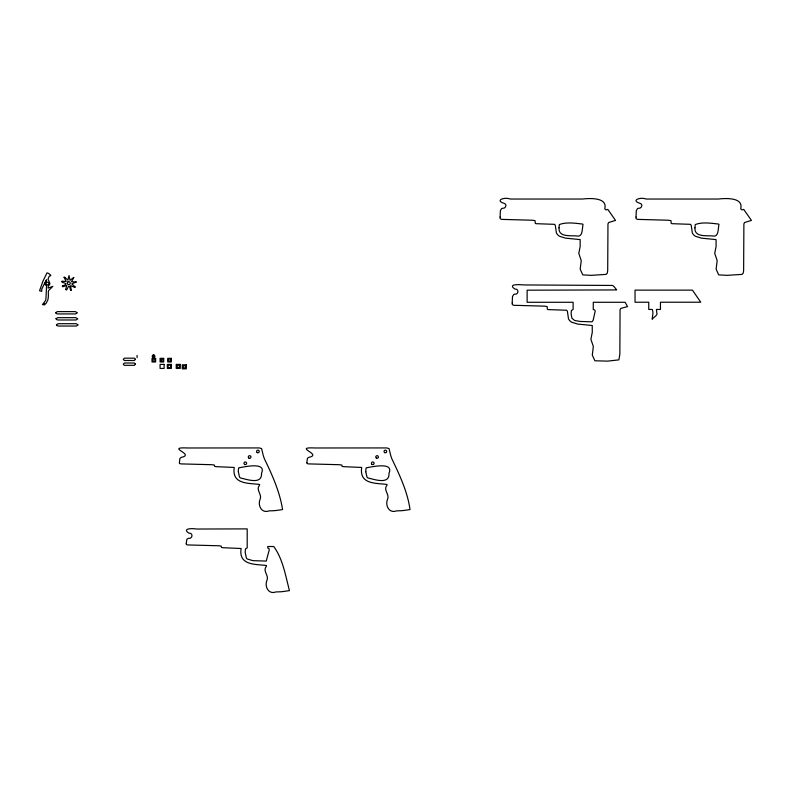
<?xml version="1.0" encoding="UTF-8"?>
<svg xmlns="http://www.w3.org/2000/svg" width="791" height="791" viewBox="0 0 791 791"><rect width="100%" height="100%" fill="white"/><g stroke="black" fill="none" stroke-linecap="round" stroke-linejoin="round"><path stroke-width="1.19" d="M70.429 289.724C68.708 280.251 67.215 292.917 65.772 289.368M76.213 282.051L71.783 283.85L75.204 286.985M64.061 277.236L66.177 281.448L62.281 281.299M71.2 290.218L70.626 285.64L74.295 287.123M67.423 282.535L67.334 282.773A1.483 1.483 0 0 0 69.905 284.107L70.221 283.435A1.483 1.483 0 0 0 69.549 281.912L68.847 281.685A1.483 1.483 0 0 0 68.105 281.833L67.423 282.535A1.493 1.493 0 0 1 67.897 281.962M62.469 285.927C61.352 287.924 65.821 285.472 66.652 285.432M62.133 281.22C59.236 282.911 71.615 282.97 62.598 285.897M75.135 287.093L74.384 287.153M65.801 289.229L66.671 285.472M64.101 277.196L64.921 277.404M73.701 277.433L70.053 280.321L69.015 275.594L67.888 280.182L64.981 277.493M71.091 290.248L70.488 289.822M76.193 281.942L71.516 281.715L73.8 277.532M45.423 284.711L46.54 285.729L45.987 298.306A7.762 7.762 0 0 1 45.403 300.738L42.437 304.614L44.721 304.782L43.624 304.209L44.365 303.398L45.255 304.06L46.046 303.457L47.846 300.026A21.644 21.644 0 0 0 48.3 293.115L48.439 290.752L52.799 286.372L48.103 288.112L48.35 285.749A2.333 2.333 0 0 0 49.615 282.595L48.3 279.856A1.938 1.938 0 0 1 48.073 278.976L49.368 275.95C53.373 276.395 48.063 272.737 47.005 272.865L42.981 281.082L39.55 290.762L41.755 291.355L41.755 289.279A1.562 1.562 0 0 1 42.338 288.142C42.496 287.331 48.647 274.912 45.848 281.883A2.333 2.333 0 0 0 45.453 284.701M137.08 355.377L137.08 357.641M179.409 462.597L179.498 463.477L180.832 463.892L212.037 464.713L214.41 465.088L214.549 466.295L215.923 466.65L234.245 467.451C231.526 484.794 249.096 482.985 259.606 484.468A3.747 3.747 0 0 1 259.399 485.437C255.483 489.955 262.553 494.593 260.012 499.487C257.53 505.449 261.722 513.804 269.118 510.867A242.827 242.827 0 0 0 274.971 510.64L282.575 509.572C279.816 491.804 272.173 474.867 264.412 458.829A18.796 18.796 0 0 1 264.164 458.127L264.115 457.959A10.342 10.342 0 0 0 263.937 457.455L263.759 456.971A17.827 17.827 0 0 1 263.245 455.418L261.584 448.586L259.329 447.933L187.635 447.983C164.775 446.875 195.308 454.291 181.633 457.287A3.589 3.589 0 0 0 180.832 457.653A3.965 3.965 0 0 0 180.496 457.9L180.338 458.029A2.096 2.096 0 0 0 179.913 458.592L179.409 462.597M186.271 543.654L186.36 544.534L187.694 544.95L218.889 545.77L221.262 546.146L221.411 547.362L222.775 547.708L241.107 548.509C238.378 565.852 255.958 564.042 266.458 565.525A3.747 3.747 0 0 1 266.251 566.494C262.345 571.013 269.405 575.66 266.874 580.545C264.382 586.517 268.574 594.862 275.97 591.925A242.827 242.827 0 0 0 281.823 591.708L289.437 590.63C285.729 576.491 282.951 559.257 274.091 547.036A5.764 5.764 0 0 1 273.745 546.512L267.773 546.512L267.773 548.005L269.049 548.677L269.217 550.042L266.231 561.076L252.833 560.651L247.346 559.029A4.242 4.242 0 0 1 246.357 558.031L245.19 552.385A44.949 44.949 0 0 1 245.24 551.357L245.358 549.943A5.942 5.942 0 0 1 245.606 548.806L247.197 547.926L247.197 528.892L196.544 529.031C192.628 528.25 181.594 528.269 188.802 533.134C193.38 532.541 192.836 539.136 188.485 538.345A3.589 3.589 0 0 0 187.872 538.612A3.965 3.965 0 0 0 187.358 538.958L187.2 539.086A2.096 2.096 0 0 0 186.775 539.65L186.271 543.654M306.868 462.597L306.957 463.477L308.292 463.892L339.487 464.713L341.87 465.088L342.009 466.295L343.373 466.65L361.705 467.451C358.985 484.794 376.556 482.985 387.056 484.468A3.747 3.747 0 0 1 386.848 485.437C382.943 489.955 390.012 494.593 387.471 499.487C384.99 505.449 389.172 513.804 396.568 510.867A242.827 242.827 0 0 0 402.431 510.64L410.035 509.572C407.513 491.705 399.554 474.897 391.871 458.829A18.796 18.796 0 0 1 391.624 458.127L391.575 457.959A10.342 10.342 0 0 0 391.397 457.455L391.209 456.971A17.827 17.827 0 0 1 390.705 455.418L389.034 448.586L386.789 447.933L315.085 447.983C292.235 446.875 322.768 454.291 309.083 457.287A3.589 3.589 0 0 0 308.292 457.653A3.965 3.965 0 0 0 307.956 457.9L307.798 458.029A2.096 2.096 0 0 0 307.373 458.592L306.868 462.597M500.1 217.05L500.189 218.672L501.524 219.374L532.719 220.244L535.102 220.729L535.24 223.319L536.011 223.685L554.54 224.328L555.302 225.306L556.38 232.831A7.643 7.643 0 0 0 559.524 236.272L565.535 238.15L580.149 239.604L580.169 246.525L578.794 253.338L581.237 260.605L580.189 269.177L582.779 274.873L590.946 275.347L606.054 274.398L607.261 273.221L607.706 270.492L607.963 223.853L608.694 222.498L615.527 220.412L607.795 209.407L606.025 209.872L605.224 209.279A7.534 7.534 0 0 1 604.789 208.705C607.755 197.404 590.106 198.116 582.552 199.035L510.343 199.035C503.916 196.712 494.82 200.578 503.946 203.267C507.703 204.088 505.647 209.022 502.315 208.31A3.589 3.589 0 0 0 501.524 208.686L500.387 210.673L500.1 217.05M512.202 302.963L512.291 304.584L513.626 305.286L544.821 306.157L547.194 306.641L547.342 309.232L548.114 309.597L566.633 310.24L567.404 311.219L568.472 318.743A7.643 7.643 0 0 0 571.626 322.184L577.638 324.063L592.241 325.516L592.271 332.438L590.897 339.25L593.339 346.517L592.291 355.09L594.881 360.785L607.577 361.131L618.878 359.865L619.857 354.22L620.055 309.765L620.797 308.411L627.56 306.592L625.108 302.281L593.27 302.281L593.27 309.518L594.773 310.013L595.178 311.219L593.171 320.177L592.083 321.828L580.169 321.453L574.701 320.503L571.883 318.2L571.142 313.79A34.923 34.923 0 0 1 571.191 312.574L571.27 311.684A6.298 6.298 0 0 1 571.537 310.388L573.109 309.508L573.109 302.281L527.122 302.281L527.122 290.188L616.644 289.931A24.778 24.778 0 0 0 614.103 286.767L613.272 285.937A2.521 2.521 0 0 0 612.412 285.452L524.967 284.948C521.457 284.859 506.804 283.188 514.733 289.022C519.311 288.428 518.777 295.023 514.417 294.222A3.589 3.589 0 0 0 513.626 294.598L512.489 296.585L512.202 302.963M636.023 217.05L636.122 218.672L637.457 219.374L668.652 220.244L671.025 220.729L671.173 223.319L671.935 223.685L690.464 224.328L691.235 225.306L692.303 232.831A7.643 7.643 0 0 0 695.447 236.272L701.459 238.15L716.073 239.604L716.092 246.525L714.718 253.338L717.17 260.605L716.122 269.177L718.703 274.873L726.88 275.347L741.978 274.398L743.184 273.221L743.629 270.492L743.886 223.853L744.618 222.498L751.45 220.412L743.728 209.407L741.948 209.872L741.147 209.279A7.534 7.534 0 0 1 740.722 208.705C743.678 197.404 726.029 198.116 718.475 199.035L646.267 199.035C639.84 196.712 630.753 200.578 639.87 203.267C643.627 204.088 641.57 209.022 638.248 208.31A3.589 3.589 0 0 0 637.457 208.686L636.31 210.673L636.023 217.05M238.328 471.723L239.505 476.973A4.242 4.242 0 0 0 240.484 477.972C247.079 479.386 262.216 485.071 261.554 473.206C266.765 461.509 243.885 467.006 238.734 467.817A6.101 6.101 0 0 0 238.506 468.885L238.378 470.299A44.949 44.949 0 0 0 238.338 471.327L238.328 471.723M365.778 471.723L366.955 476.973A4.242 4.242 0 0 0 367.944 477.972C374.529 479.386 389.676 485.071 389.014 473.206C394.215 461.509 371.345 467.006 366.193 467.817A6.101 6.101 0 0 0 365.966 468.885L365.838 470.299A44.949 44.949 0 0 0 365.788 471.327L365.778 471.723M652.229 319.02L655.63 316.005A34.705 34.705 0 0 0 656.223 315.352L656.767 314.65A1.651 1.651 0 0 0 656.965 314.096L656.411 309.449L660.445 309.449L660.445 302.221L700.747 302.221L692.451 290.129L635.035 290.129L635.035 302.221L648.749 302.221L648.749 309.449L652.239 309.449A12.251 12.251 0 0 1 652.951 312.722L652.229 319.02M559.039 227.877C558.238 237.419 570.499 235.352 576.679 235.965C583.066 237.597 581.998 228.5 583.026 224.624A1.018 1.018 0 0 0 582.651 224.071C575.324 223.21 566.198 221.846 559.425 224.545A6.466 6.466 0 0 0 559.178 225.771L559.089 226.661A34.923 34.923 0 0 0 559.039 227.877M694.963 227.877C694.162 237.419 706.432 235.352 712.612 235.965C718.999 237.597 717.921 228.5 718.95 224.624A1.018 1.018 0 0 0 718.574 224.071C711.247 223.21 702.121 221.846 695.348 224.545A6.466 6.466 0 0 0 695.101 225.771L695.022 226.661A34.923 34.923 0 0 0 694.973 227.877M135.469 359.332L134.302 360.498L124.276 360.488L123.277 359.332L124.444 358.165L134.47 358.175L135.469 359.332M135.469 364.167L134.302 365.333L124.276 365.323L123.277 364.167L124.444 363.01L134.47 363.02L135.469 364.167M55.637 312.613L56.121 313.543L57.694 313.938L75.61 313.928L77.389 312.771L75.313 311.605L57.397 311.624L55.637 312.613M56.032 318.654L56.527 319.584L58.099 319.989L76.015 319.979L77.795 318.822L75.718 317.656L57.802 317.675L56.032 318.654M56.438 324.705L56.932 325.635L58.504 326.04L76.411 326.03L78.2 324.874L76.114 323.707L58.208 323.717L56.438 324.705M155.639 358.353L152.01 358.353L152.01 361.981L155.639 361.981L155.639 358.353M163.707 358.353L160.079 358.353L160.079 361.981L163.707 361.981L163.707 358.353M171.37 358.353L167.741 358.353L167.741 361.981L171.37 361.981L171.37 358.353M164.113 364.404L160.079 364.404L160.079 368.438L164.113 368.438L164.113 364.404M171.37 364.404L167.336 364.404L167.336 368.438L171.37 368.438L171.37 364.404M180.249 364.404L176.215 364.404L176.215 368.438L180.249 368.438L180.249 364.404M186.3 364.809L182.266 364.809L182.266 368.843L186.3 368.843L186.3 364.809M183.73 367.924A1.226 1.226 0 0 0 185.569 366.856A1.226 1.226 0 0 0 183.73 365.788A1.226 1.226 0 0 0 183.73 367.924M177.708 367.439A1.206 1.206 0 0 0 179.527 366.391A1.206 1.206 0 0 0 177.708 365.343A1.206 1.206 0 0 0 177.708 367.439M46.679 284.711A1.394 1.394 0 0 0 48.864 283.702A1.394 1.394 0 0 0 46.896 282.308A1.394 1.394 0 0 0 46.679 284.711M384.683 452.61A1.325 1.325 0 0 0 386.69 451.493A1.325 1.325 0 0 0 384.713 450.316A1.325 1.325 0 0 0 384.683 452.61M376.407 458.127A1.325 1.325 0 0 0 378.405 457A1.325 1.325 0 0 0 376.427 455.834A1.325 1.325 0 0 0 376.407 458.127M372.077 464.426A1.325 1.325 0 0 0 374.084 463.299A1.325 1.325 0 0 0 372.106 462.132A1.325 1.325 0 0 0 372.077 464.426M244.627 464.426A1.325 1.325 0 0 0 246.624 463.299A1.325 1.325 0 0 0 244.646 462.132A1.325 1.325 0 0 0 244.627 464.426M248.947 458.127A1.325 1.325 0 0 0 250.945 457A1.325 1.325 0 0 0 248.977 455.834A1.325 1.325 0 0 0 248.947 458.127M257.233 452.61A1.325 1.325 0 0 0 259.23 451.493A1.325 1.325 0 0 0 257.253 450.316A1.325 1.325 0 0 0 257.233 452.61M152.821 357.146A1.157 1.157 0 0 0 154.631 356.286A1.157 1.157 0 0 0 152.97 355.149A1.157 1.157 0 0 0 152.821 357.146M152.92 357.146A1.157 1.157 0 0 0 154.739 356.286A1.157 1.157 0 0 0 153.078 355.149A1.157 1.157 0 0 0 152.92 357.146M153.246 361.22A1.157 1.157 0 0 0 154.987 360.212A1.157 1.157 0 0 0 153.246 359.213A1.157 1.157 0 0 0 153.246 361.22M161.404 361.161A1.088 1.088 0 0 0 163.035 360.212A1.088 1.088 0 0 0 161.404 359.272A1.088 1.088 0 0 0 161.404 361.161M168.977 361.131A1.167 1.167 0 0 0 170.727 360.113A1.167 1.167 0 0 0 168.977 359.104A1.167 1.167 0 0 0 168.977 361.131M168.691 367.706A1.414 1.414 0 0 0 170.807 366.48A1.414 1.414 0 0 0 168.691 365.264A1.414 1.414 0 0 0 168.691 367.706"/></g></svg>
